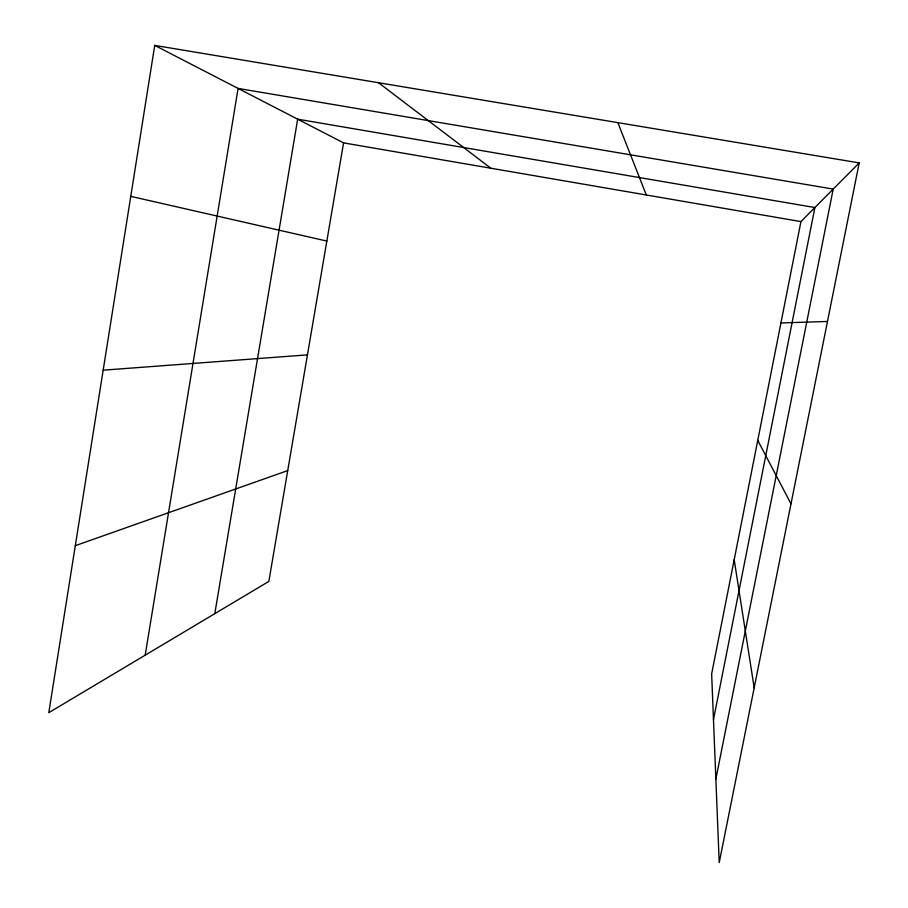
<?xml version="1.0" encoding="UTF-8"?>
<svg xmlns="http://www.w3.org/2000/svg" width="908" height="908" viewBox="0 0 908 908"><rect width="100%" height="100%" fill="white"/><g stroke="black" fill="none" stroke-linecap="round" stroke-linejoin="round"><path stroke-width="1.36" d="M154.735 45.4L48.794 712.666L268.847 581.415L343.576 142.874L154.735 45.4L859.206 162.895L719.215 862.6L711.645 673.929L800.935 221.609L859.206 162.895M145.178 655.167L238.078 88.417L833.204 189.091L715.856 779.087M214.799 613.649L297.665 119.175L814.896 207.546L713.472 719.613M75.296 545.685L287.734 470.582M103.16 370.18L307.449 354.869M780.925 322.953L827.483 321.455M343.576 142.874L800.935 221.609M130.763 196.355L326.846 241.074M378.511 82.73L490.853 168.23M757.749 440.369L790.993 503.849M617.871 122.648L646.303 194.993M734.197 559.691L754.185 687.799"/></g></svg>
